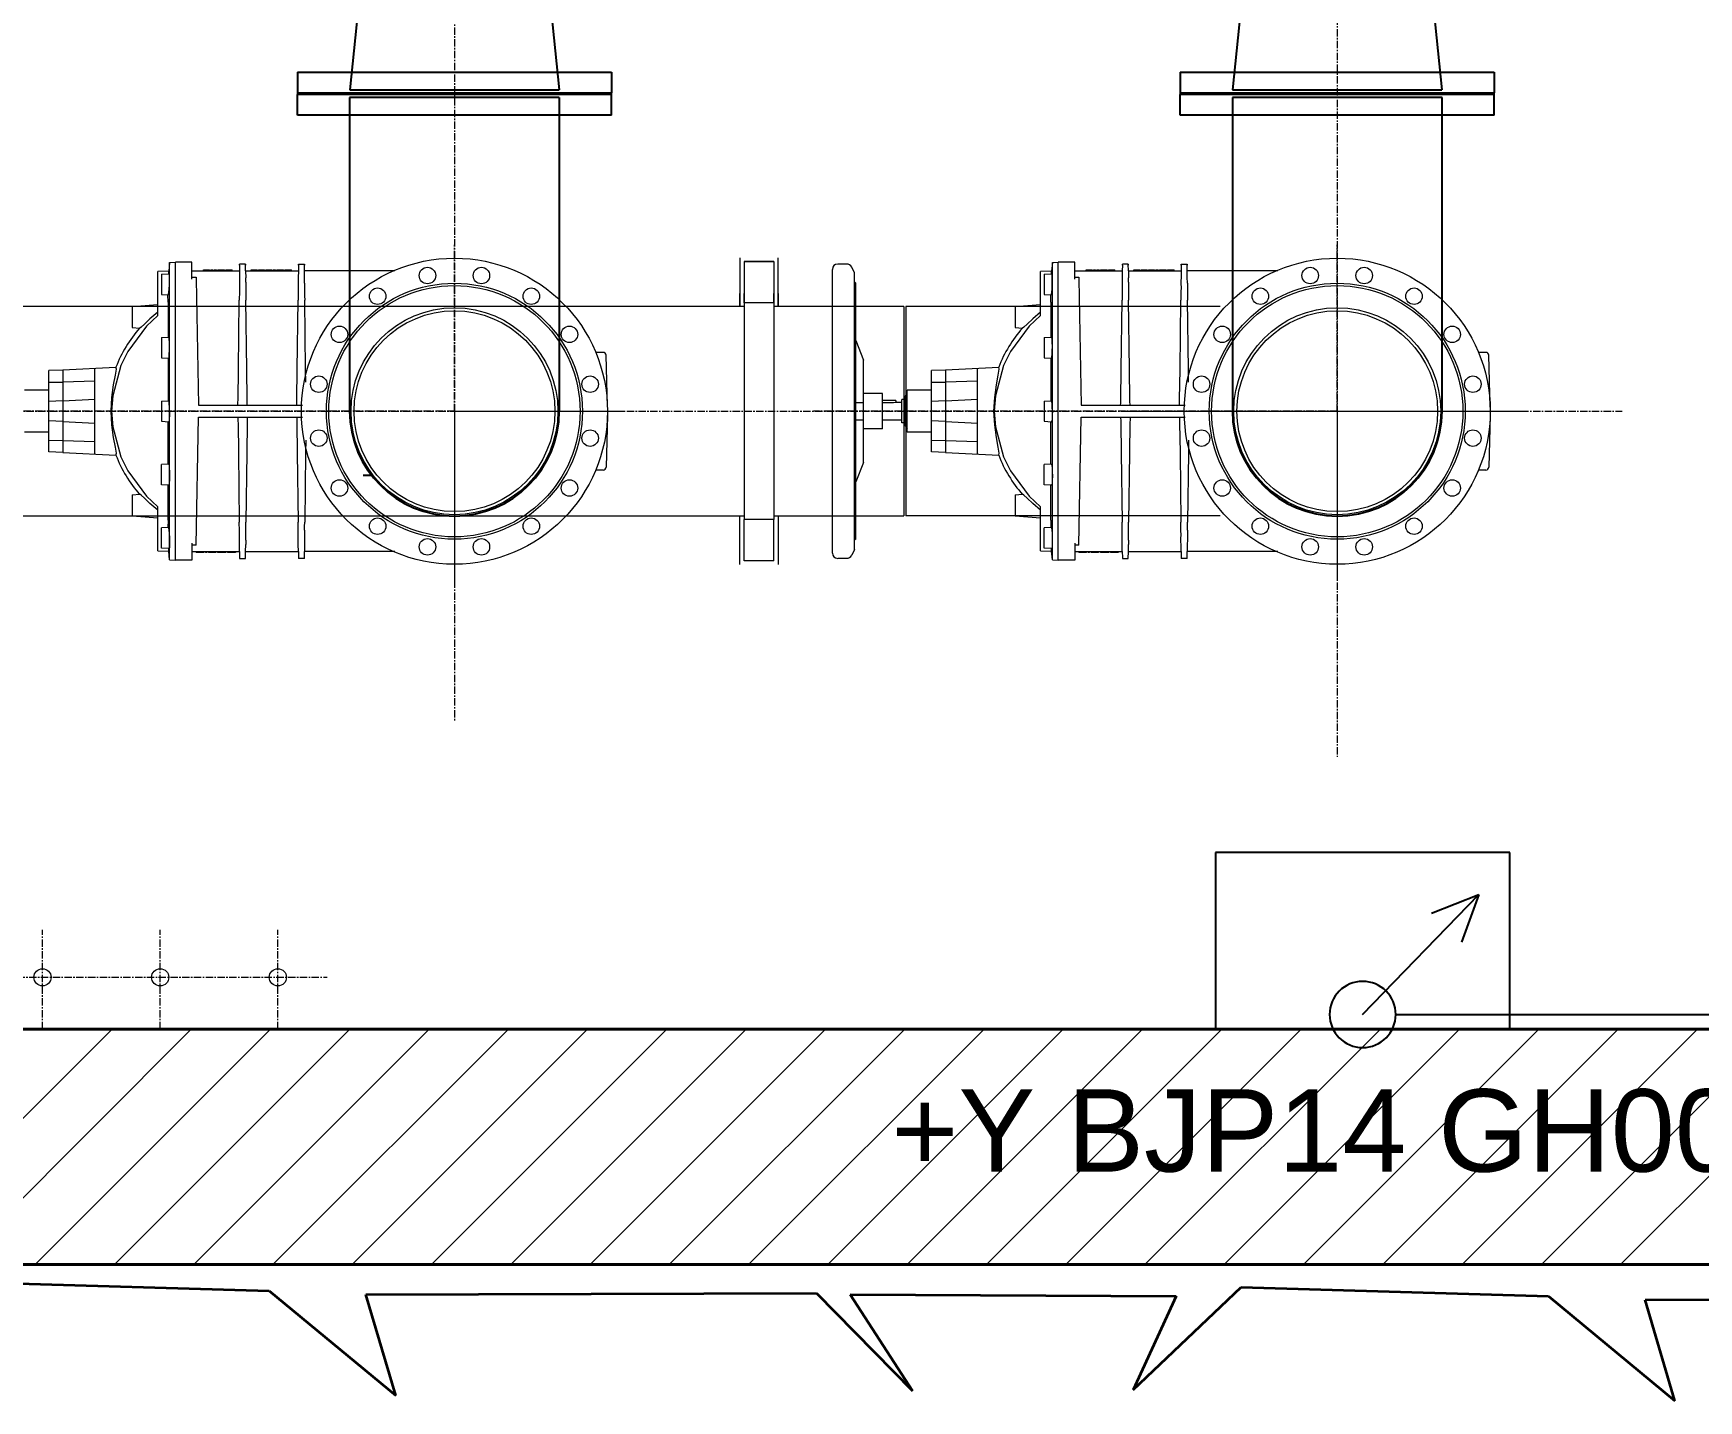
# Model space of a CAD drawing. Header units: millimetres. Extents: x 47998 to 491357, y 29487 to 305355.
# Drawn here: x 49244.1 to 49527.1, y 30106.8 to 30339.2 of the extents above; entities that cross this region are included whole.
import ezdxf

# ---------------------------------------------------------------- set-up
doc = ezdxf.new("R2010")
doc.units = ezdxf.units.MM
doc.linetypes.add('GP kota 28.53_PBS_strojarstvo_rashladni_sustav$0$CENTER', pattern=[2, 1.25, -0.25, 0.25, -0.25])
doc.styles.add('GP kota 28.53_PBS_elektro_USZMR$0$Arial', font='arial.ttf')

msp = doc.modelspace()

# ---------------------------------------------------------------- linework, layer by layer
at = {"color": 4, "linetype": 'GP kota 28.53_PBS_strojarstvo_rashladni_sustav$0$CENTER', "lineweight": 9}
for p, q in [((49465.68, 30513.87), (49465.68, 30216.22)), ((49315.68, 30468.17), (49315.68, 30222.17)), ((49315.68, 30274.95), (49315.68, 30303.21)), ((49465.68, 30274.95), (49465.68, 30303.21)), ((49002.95, 30274.95), (49514.08, 30274.95)), ((49315.68, 30274.95), (49226.69, 30274.95)), ((49315.68, 30274.95), (49315.68, 30246.14)), ((49315.68, 30274.95), (49344.53, 30274.95)), ((49465.68, 30274.95), (49376.69, 30274.95)), ((49429.99, 30274.95), (49497.8, 30274.95)), ((49465.68, 30274.95), (49465.68, 30246.14)), ((49465.68, 30274.95), (49494.53, 30274.95)), ((49245.68, 30169.95), (49245.68, 30186.8)), ((49265.68, 30169.95), (49265.68, 30186.8)), ((49285.68, 30169.95), (49285.68, 30186.8)), ((49213.41, 30178.76), (49294.07, 30178.76))]:
    msp.add_line(p, q, dxfattribs=at)
at = {"color": 1, "linetype": 'Continuous', "lineweight": -3}
for p, q in [((49299.48, 30345.06), (49297.9, 30329.57)), ((49331.87, 30345.06), (49333.46, 30329.57)), ((49449.48, 30345.06), (49447.9, 30329.57)), ((49481.87, 30345.06), (49483.46, 30329.57)), ((49289.01, 30332.58), (49302.89, 30332.58)), ((49289.01, 30332.58), (49289.01, 30329.07)), ((49302.89, 30332.58), (49342.35, 30332.58)), ((49342.35, 30332.58), (49342.35, 30329.07)), ((49439.01, 30332.58), (49452.89, 30332.58)), ((49439.01, 30332.58), (49439.01, 30329.07)), ((49452.89, 30332.58), (49492.35, 30332.58)), ((49492.35, 30332.58), (49492.35, 30329.07)), ((49289.01, 30329.07), (49302.89, 30329.07)), ((49289.01, 30329.07), (49289.01, 30328.75)), ((49289.01, 30329.07), (49342.35, 30329.07)), ((49328.46, 30328.75), (49289.01, 30328.75)), ((49289.01, 30325.25), (49289.01, 30328.75)), ((49342.35, 30328.75), (49289.01, 30328.75)), ((49297.87, 30328.25), (49297.87, 30274.95)), ((49333.49, 30328.25), (49297.87, 30328.25)), ((49297.9, 30329.57), (49333.46, 30329.57)), ((49302.89, 30329.07), (49342.35, 30329.07)), ((49342.35, 30328.75), (49328.46, 30328.75)), ((49333.49, 30328.25), (49333.49, 30274.95)), ((49342.35, 30328.75), (49342.35, 30329.07)), ((49342.35, 30325.25), (49342.35, 30328.75)), ((49439.01, 30329.07), (49452.89, 30329.07)), ((49439.01, 30329.07), (49439.01, 30328.75)), ((49439.01, 30329.07), (49492.35, 30329.07)), ((49478.46, 30328.75), (49439.01, 30328.75)), ((49439.01, 30325.25), (49439.01, 30328.75)), ((49492.35, 30328.75), (49439.01, 30328.75)), ((49483.49, 30328.25), (49447.87, 30328.25)), ((49447.9, 30329.57), (49483.46, 30329.57)), ((49447.9, 30328.25), (49447.9, 30274.95)), ((49452.89, 30329.07), (49492.35, 30329.07)), ((49492.35, 30328.75), (49478.46, 30328.75)), ((49483.46, 30328.25), (49483.46, 30274.95)), ((49492.35, 30328.75), (49492.35, 30329.07)), ((49492.35, 30325.25), (49492.35, 30328.75)), ((49342.35, 30325.25), (49289.01, 30325.25)), ((49492.35, 30325.25), (49439.01, 30325.25)), ((49301.67, 30264), (49300.16, 30264))]:
    msp.add_line(p, q, dxfattribs=at)
at = {"color": 1, "linetype": 'Continuous', "lineweight": 15}
for p, q in [((49267.28, 30300.2), (49267.15, 30298.75)), ((49267.28, 30300.2), (49268.28, 30300.25)), ((49267.28, 30249.71), (49267.28, 30300.2)), ((49268.28, 30249.65), (49268.28, 30300.25)), ((49271.08, 30300.25), (49268.28, 30300.25)), ((49271.08, 30297.36), (49271.08, 30300.25)), ((49279.17, 30299.79), (49279.16, 30298.8)), ((49279.18, 30299.79), (49279.18, 30299.95)), ((49280.18, 30299.95), (49279.18, 30299.95)), ((49280.2, 30298.8), (49280.18, 30299.95)), ((49280.18, 30299.95), (49280.18, 30299.79)), ((49289.17, 30299.79), (49289.16, 30298.8)), ((49289.18, 30299.79), (49289.18, 30299.95)), ((49289.18, 30299.95), (49290.18, 30299.95)), ((49290.2, 30298.8), (49290.18, 30299.95)), ((49290.18, 30299.95), (49290.18, 30299.79)), ((49382.29, 30299.95), (49380.8, 30299.95)), ((49383.66, 30298.48), (49383.18, 30299.41)), ((49417.28, 30300.2), (49417.15, 30298.75)), ((49417.28, 30300.2), (49418.28, 30300.25)), ((49417.28, 30249.71), (49417.28, 30300.2)), ((49418.28, 30249.65), (49418.28, 30300.25)), ((49421.08, 30300.25), (49418.28, 30300.25)), ((49421.08, 30297.36), (49421.08, 30300.25)), ((49429.17, 30299.79), (49429.16, 30298.8)), ((49429.18, 30299.79), (49429.18, 30299.95)), ((49430.18, 30299.95), (49429.18, 30299.95)), ((49430.2, 30298.8), (49430.18, 30299.95)), ((49430.18, 30299.95), (49430.18, 30299.79)), ((49439.17, 30299.79), (49439.16, 30298.8)), ((49439.18, 30299.79), (49439.18, 30299.95)), ((49439.18, 30299.95), (49440.18, 30299.95)), ((49440.2, 30298.8), (49440.18, 30299.95)), ((49440.18, 30299.95), (49440.18, 30299.79)), ((49267.15, 30298.75), (49265.28, 30298.68)), ((49265.28, 30291.21), (49265.28, 30298.68)), ((49265.88, 30298.23), (49267.2, 30298.3)), ((49265.88, 30298.23), (49265.88, 30294.78)), ((49267.21, 30298.3), (49267.2, 30298.3)), ((49267.24, 30298.13), (49267.21, 30298.3)), ((49267.22, 30295.75), (49267.25, 30296.45)), ((49267.25, 30297.96), (49267.24, 30298.13)), ((49267.26, 30297.45), (49267.25, 30297.96)), ((49267.25, 30296.45), (49267.26, 30296.8)), ((49267.26, 30296.8), (49267.26, 30297.45)), ((49271.08, 30298.8), (49279.16, 30298.8)), ((49271.08, 30297.7), (49271.78, 30297.7)), ((49271.78, 30297.7), (49271.79, 30297.36)), ((49271.79, 30297.36), (49272.16, 30275.95)), ((49273.03, 30298.8), (49273.03, 30298.95)), ((49273.03, 30298.95), (49274.05, 30298.95)), ((49274.05, 30298.8), (49274.05, 30298.95)), ((49274.27, 30298.8), (49274.27, 30298.95)), ((49274.27, 30298.95), (49274.61, 30298.95)), ((49274.61, 30298.8), (49274.61, 30298.95)), ((49274.84, 30298.8), (49274.84, 30298.95)), ((49274.84, 30298.95), (49275.24, 30298.95)), ((49275.24, 30298.8), (49275.24, 30298.95)), ((49275.47, 30298.8), (49275.47, 30298.95)), ((49275.47, 30298.95), (49276.6, 30298.95)), ((49276.6, 30298.8), (49276.6, 30298.95)), ((49276.83, 30298.8), (49276.83, 30298.95)), ((49276.83, 30298.95), (49277.88, 30298.95)), ((49277.88, 30298.8), (49277.88, 30298.95)), ((49279.14, 30297.6), (49279.13, 30297.13)), ((49279.13, 30297.13), (49279.13, 30296.86)), ((49279.13, 30296.86), (49279.13, 30296.79)), ((49279.13, 30296.79), (49279.13, 30296.73)), ((49279.13, 30296.73), (49279.13, 30296.66)), ((49279.13, 30296.66), (49279.14, 30295.9)), ((49279.16, 30298.8), (49279.14, 30297.6)), ((49280.19, 30298.8), (49280.21, 30297.6)), ((49280.19, 30298.8), (49289.16, 30298.8)), ((49280.22, 30297.13), (49280.21, 30297.6)), ((49280.22, 30296.86), (49280.22, 30297.13)), ((49280.22, 30296.86), (49280.22, 30296.79)), ((49280.22, 30296.79), (49280.22, 30296.73)), ((49280.22, 30296.73), (49280.22, 30296.66)), ((49280.22, 30296.66), (49280.22, 30295.9)), ((49281.11, 30298.8), (49281.11, 30298.95)), ((49281.11, 30298.95), (49282.13, 30298.95)), ((49282.13, 30298.8), (49282.13, 30298.95)), ((49282.36, 30298.8), (49282.36, 30298.95)), ((49282.36, 30298.95), (49283.38, 30298.95)), ((49283.38, 30298.8), (49283.38, 30298.95)), ((49283.61, 30298.8), (49283.61, 30298.95)), ((49283.61, 30298.95), (49284.63, 30298.95)), ((49284.63, 30298.8), (49284.63, 30298.95)), ((49284.86, 30298.8), (49284.86, 30298.95)), ((49284.86, 30298.95), (49285.25, 30298.95)), ((49285.25, 30298.8), (49285.25, 30298.95)), ((49285.48, 30298.8), (49285.48, 30298.95)), ((49285.48, 30298.95), (49286.61, 30298.95)), ((49286.61, 30298.8), (49286.61, 30298.95)), ((49286.84, 30298.8), (49286.84, 30298.95)), ((49286.84, 30298.95), (49287.98, 30298.95)), ((49287.98, 30298.8), (49287.98, 30298.95)), ((49289.14, 30297.6), (49289.13, 30297.13)), ((49289.13, 30297.13), (49289.13, 30296.86)), ((49289.13, 30296.86), (49289.13, 30296.79)), ((49289.13, 30296.79), (49289.13, 30296.73)), ((49289.13, 30296.73), (49289.13, 30296.66)), ((49289.13, 30296.66), (49289.14, 30295.9)), ((49289.16, 30298.8), (49289.14, 30297.6)), ((49290.2, 30297.72), (49290.19, 30298.8)), ((49305.57, 30298.8), (49290.19, 30298.8)), ((49290.21, 30296.7), (49290.2, 30297.72)), ((49290.21, 30296.7), (49290.22, 30295.18)), ((49379.9, 30250.85), (49379.9, 30299.05)), ((49383.66, 30251.43), (49383.66, 30298.48)), ((49383.71, 30296.82), (49383.66, 30296.76)), ((49383.86, 30296.7), (49383.71, 30296.82)), ((49383.86, 30253.2), (49383.86, 30296.7)), ((49417.15, 30298.75), (49415.28, 30298.68)), ((49415.28, 30291.21), (49415.28, 30298.68)), ((49415.88, 30298.23), (49417.2, 30298.3)), ((49415.88, 30298.23), (49415.88, 30294.78)), ((49417.21, 30298.3), (49417.2, 30298.3)), ((49417.24, 30298.13), (49417.21, 30298.3)), ((49417.22, 30295.75), (49417.25, 30296.45)), ((49417.25, 30297.96), (49417.24, 30298.13)), ((49417.26, 30297.45), (49417.25, 30297.96)), ((49417.25, 30296.45), (49417.26, 30296.8)), ((49417.26, 30296.8), (49417.26, 30297.45)), ((49421.08, 30298.8), (49429.16, 30298.8)), ((49421.08, 30297.7), (49421.78, 30297.7)), ((49421.78, 30297.7), (49421.79, 30297.36)), ((49421.79, 30297.36), (49422.16, 30275.95)), ((49423.03, 30298.8), (49423.03, 30298.95)), ((49423.03, 30298.95), (49424.05, 30298.95)), ((49424.05, 30298.8), (49424.05, 30298.95)), ((49424.27, 30298.8), (49424.27, 30298.95)), ((49424.27, 30298.95), (49424.61, 30298.95)), ((49424.61, 30298.8), (49424.61, 30298.95)), ((49424.84, 30298.8), (49424.84, 30298.95)), ((49424.84, 30298.95), (49425.24, 30298.95)), ((49425.24, 30298.8), (49425.24, 30298.95)), ((49425.47, 30298.8), (49425.47, 30298.95)), ((49425.47, 30298.95), (49426.6, 30298.95)), ((49426.6, 30298.8), (49426.6, 30298.95)), ((49426.83, 30298.8), (49426.83, 30298.95)), ((49426.83, 30298.95), (49427.88, 30298.95)), ((49427.88, 30298.8), (49427.88, 30298.95)), ((49429.14, 30297.6), (49429.13, 30297.13)), ((49429.13, 30297.13), (49429.13, 30296.86)), ((49429.13, 30296.86), (49429.13, 30296.79)), ((49429.13, 30296.79), (49429.13, 30296.73)), ((49429.13, 30296.73), (49429.13, 30296.66)), ((49429.13, 30296.66), (49429.14, 30295.9)), ((49429.16, 30298.8), (49429.14, 30297.6)), ((49430.19, 30298.8), (49430.21, 30297.6)), ((49430.19, 30298.8), (49439.16, 30298.8)), ((49430.22, 30297.13), (49430.21, 30297.6)), ((49430.22, 30296.86), (49430.22, 30297.13)), ((49430.22, 30296.86), (49430.22, 30296.79)), ((49430.22, 30296.79), (49430.22, 30296.73)), ((49430.22, 30296.73), (49430.22, 30296.66)), ((49430.22, 30296.66), (49430.22, 30295.9)), ((49431.11, 30298.8), (49431.11, 30298.95)), ((49431.11, 30298.95), (49432.13, 30298.95)), ((49432.13, 30298.8), (49432.13, 30298.95)), ((49432.36, 30298.8), (49432.36, 30298.95)), ((49432.36, 30298.95), (49433.38, 30298.95)), ((49433.38, 30298.8), (49433.38, 30298.95)), ((49433.61, 30298.8), (49433.61, 30298.95)), ((49433.61, 30298.95), (49434.63, 30298.95)), ((49434.63, 30298.8), (49434.63, 30298.95)), ((49434.86, 30298.8), (49434.86, 30298.95)), ((49434.86, 30298.95), (49435.25, 30298.95)), ((49435.25, 30298.8), (49435.25, 30298.95)), ((49435.48, 30298.8), (49435.48, 30298.95)), ((49435.48, 30298.95), (49436.62, 30298.95)), ((49436.62, 30298.8), (49436.62, 30298.95)), ((49436.84, 30298.8), (49436.84, 30298.95)), ((49436.84, 30298.95), (49437.98, 30298.95)), ((49437.98, 30298.8), (49437.98, 30298.95)), ((49439.14, 30297.6), (49439.13, 30297.13)), ((49439.13, 30297.13), (49439.13, 30296.86)), ((49439.13, 30296.86), (49439.13, 30296.79)), ((49439.13, 30296.79), (49439.13, 30296.73)), ((49439.13, 30296.73), (49439.13, 30296.66)), ((49439.13, 30296.66), (49439.14, 30295.9)), ((49439.16, 30298.8), (49439.14, 30297.6)), ((49440.2, 30297.72), (49440.19, 30298.8)), ((49455.57, 30298.8), (49440.19, 30298.8)), ((49440.21, 30296.7), (49440.2, 30297.72)), ((49440.21, 30296.7), (49440.22, 30295.18)), ((49265.88, 30294.78), (49267.06, 30294.71)), ((49267.01, 30293.45), (49267, 30294.71)), ((49267.01, 30293.45), (49267.01, 30287.54)), ((49267.06, 30294.71), (49267.11, 30294.81)), ((49267.11, 30294.81), (49267.17, 30295.16)), ((49267.17, 30295.16), (49267.22, 30295.75)), ((49278.97, 30282.02), (49279.12, 30293.83)), ((49279.13, 30295.31), (49279.12, 30293.83)), ((49279.14, 30295.9), (49279.13, 30295.31)), ((49280.22, 30295.9), (49280.22, 30295.31)), ((49280.22, 30295.31), (49280.23, 30293.83)), ((49280.39, 30282.02), (49280.23, 30293.83)), ((49288.97, 30282.02), (49289.12, 30293.83)), ((49289.13, 30295.31), (49289.12, 30293.83)), ((49289.14, 30295.9), (49289.13, 30295.31)), ((49290.22, 30295.18), (49290.22, 30294.53)), ((49290.22, 30294.53), (49290.23, 30293.83)), ((49290.39, 30282.02), (49290.23, 30293.83)), ((49415.88, 30294.78), (49417.06, 30294.71)), ((49417.01, 30293.45), (49417, 30294.71)), ((49417.01, 30293.45), (49417.01, 30287.54)), ((49417.06, 30294.71), (49417.11, 30294.81)), ((49417.11, 30294.81), (49417.17, 30295.16)), ((49417.17, 30295.16), (49417.22, 30295.75)), ((49428.97, 30282.02), (49429.12, 30293.83)), ((49429.13, 30295.31), (49429.12, 30293.83)), ((49429.14, 30295.9), (49429.13, 30295.31)), ((49430.22, 30295.9), (49430.22, 30295.31)), ((49430.22, 30295.31), (49430.23, 30293.83)), ((49430.39, 30282.02), (49430.23, 30293.83)), ((49438.97, 30282.02), (49439.12, 30293.83)), ((49439.13, 30295.31), (49439.12, 30293.83)), ((49439.14, 30295.9), (49439.13, 30295.31)), ((49440.22, 30295.18), (49440.22, 30294.53)), ((49440.22, 30294.53), (49440.23, 30293.83)), ((49440.39, 30282.02), (49440.23, 30293.83)), ((49260.93, 30292.72), (49265.28, 30293.1)), ((49260.93, 30292.72), (49260.93, 30289.19)), ((49263.94, 30290.62), (49262.99, 30289.76)), ((49265.28, 30291.21), (49263.33, 30289.41)), ((49265.28, 30291.76), (49263.94, 30290.62)), ((49410.93, 30292.72), (49415.28, 30293.1)), ((49410.93, 30292.72), (49410.93, 30289.19)), ((49413.94, 30290.62), (49412.99, 30289.76)), ((49415.28, 30291.21), (49413.33, 30289.41)), ((49415.28, 30291.76), (49413.94, 30290.62)), ((49263.33, 30289.41), (49260.16, 30285.12)), ((49260.93, 30289.19), (49262.19, 30289.08)), ((49262.43, 30289.24), (49262.19, 30289.08)), ((49262.19, 30289.08), (49262.19, 30289.08)), ((49262.99, 30289.76), (49262.43, 30289.24)), ((49413.33, 30289.41), (49410.16, 30285.12)), ((49410.93, 30289.19), (49412.19, 30289.08)), ((49412.43, 30289.24), (49412.19, 30289.08)), ((49412.19, 30289.08), (49412.19, 30289.08)), ((49412.99, 30289.76), (49412.43, 30289.24)), ((49260.16, 30285.12), (49259, 30282.71)), ((49265.88, 30287.48), (49267.14, 30287.55)), ((49265.88, 30287.48), (49265.88, 30284.03)), ((49267.18, 30287.48), (49267.14, 30287.55)), ((49267.23, 30287.17), (49267.18, 30287.48)), ((49267.26, 30286.63), (49267.23, 30287.17)), ((49267.23, 30284.63), (49267.26, 30285.26)), ((49267.28, 30285.96), (49267.26, 30286.63)), ((49267.26, 30285.26), (49267.28, 30285.96)), ((49340.94, 30284.95), (49339.68, 30284.95)), ((49383.86, 30286.97), (49385.2, 30283.64)), ((49410.16, 30285.12), (49409, 30282.71)), ((49415.88, 30287.48), (49417.14, 30287.55)), ((49415.88, 30287.48), (49415.88, 30284.03)), ((49417.18, 30287.48), (49417.14, 30287.55)), ((49417.23, 30287.17), (49417.18, 30287.48)), ((49417.26, 30286.63), (49417.23, 30287.17)), ((49417.23, 30284.63), (49417.26, 30285.26)), ((49417.28, 30285.96), (49417.26, 30286.63)), ((49417.26, 30285.26), (49417.28, 30285.96)), ((49490.94, 30284.95), (49489.68, 30284.95)), ((49249.13, 30281.96), (49258.16, 30282.43)), ((49254.58, 30267.66), (49254.58, 30282.25)), ((49259, 30282.71), (49257.61, 30277.59)), ((49258.08, 30281.07), (49258.24, 30282.09)), ((49258.16, 30282.43), (49258.16, 30282.43)), ((49258.24, 30282.09), (49258.16, 30282.43)), ((49265.88, 30284.03), (49267.1, 30283.96)), ((49267.01, 30283.97), (49267.01, 30276.74)), ((49267.1, 30283.96), (49267.12, 30283.97)), ((49267.12, 30283.97), (49267.18, 30284.18)), ((49267.18, 30284.18), (49267.23, 30284.63)), ((49341.67, 30275.63), (49341.44, 30284.47)), ((49385.2, 30266.26), (49385.2, 30283.64)), ((49399.13, 30281.96), (49408.16, 30282.43)), ((49404.58, 30267.66), (49404.58, 30282.25)), ((49409, 30282.71), (49407.61, 30277.59)), ((49408.08, 30281.07), (49408.24, 30282.09)), ((49408.16, 30282.43), (49408.16, 30282.43)), ((49408.24, 30282.09), (49408.16, 30282.43)), ((49415.88, 30284.03), (49417.1, 30283.96)), ((49417.01, 30283.97), (49417.01, 30276.74)), ((49417.1, 30283.96), (49417.12, 30283.97)), ((49417.12, 30283.97), (49417.18, 30284.18)), ((49417.18, 30284.18), (49417.23, 30284.63)), ((49491.67, 30275.63), (49491.44, 30284.47)), ((49249.13, 30281.95), (49246.73, 30281.87)), ((49246.73, 30268.04), (49246.73, 30281.87)), ((49246.73, 30279.86), (49249.13, 30279.91)), ((49249.13, 30281.96), (49249.13, 30267.95)), ((49249.13, 30279.92), (49254.58, 30280.11)), ((49257.48, 30277.29), (49257.77, 30279.41)), ((49257.77, 30279.41), (49258.08, 30281.07)), ((49278.9, 30277.02), (49278.97, 30282.02)), ((49280.46, 30277.02), (49280.39, 30282.02)), ((49288.9, 30277.02), (49288.97, 30282.02)), ((49290.42, 30279.86), (49290.39, 30282.02)), ((49399.13, 30281.95), (49396.73, 30281.87)), ((49396.73, 30268.04), (49396.73, 30281.87)), ((49396.73, 30279.86), (49399.13, 30279.91)), ((49399.13, 30281.96), (49399.13, 30267.95)), ((49399.13, 30279.92), (49404.58, 30280.11)), ((49407.48, 30277.29), (49407.77, 30279.41)), ((49407.77, 30279.41), (49408.08, 30281.07)), ((49428.9, 30277.02), (49428.97, 30282.02)), ((49430.46, 30277.02), (49430.39, 30282.02)), ((49438.9, 30277.02), (49438.97, 30282.02)), ((49440.42, 30279.86), (49440.39, 30282.02)), ((49246.73, 30278.53), (49242.63, 30278.53)), ((49249.13, 30276.7), (49246.73, 30276.62)), ((49249.13, 30276.71), (49254.58, 30277)), ((49257.33, 30274.95), (49257.48, 30277.29)), ((49257.61, 30277.59), (49257.39, 30274.95)), ((49265.88, 30276.68), (49267.12, 30276.74)), ((49265.88, 30276.68), (49265.88, 30273.23)), ((49267.18, 30276.61), (49267.12, 30276.74)), ((49267.23, 30276.22), (49267.18, 30276.61)), ((49278.89, 30276.31), (49278.9, 30277.02)), ((49280.46, 30276.66), (49280.46, 30277.02)), ((49280.47, 30275.95), (49280.46, 30276.66)), ((49288.89, 30276.31), (49288.9, 30277.02)), ((49383.86, 30276.45), (49385.2, 30276.45)), ((49388.4, 30277.95), (49385.2, 30277.95)), ((49388.4, 30271.95), (49388.4, 30277.95)), ((49390.7, 30276.77), (49388.4, 30276.77)), ((49390.69, 30276.45), (49390.55, 30276.42)), ((49390.7, 30276.45), (49390.69, 30276.45)), ((49390.7, 30276.77), (49390.7, 30276.45)), ((49391.7, 30276.45), (49390.7, 30276.45)), ((49392.18, 30276.95), (49391.7, 30276.95)), ((49391.7, 30272.95), (49391.7, 30276.95)), ((49392.18, 30277.34), (49392.62, 30277.95)), ((49392.18, 30272.56), (49392.18, 30277.34)), ((49392.62, 30277.95), (49392.63, 30277.95)), ((49396.73, 30278.53), (49392.63, 30278.53)), ((49392.63, 30271.38), (49392.63, 30278.53)), ((49399.13, 30276.7), (49396.73, 30276.62)), ((49399.13, 30276.71), (49404.58, 30277)), ((49407.33, 30274.95), (49407.48, 30277.29)), ((49407.61, 30277.59), (49407.39, 30274.95)), ((49415.88, 30276.68), (49417.12, 30276.74)), ((49415.88, 30276.68), (49415.88, 30273.23)), ((49417.18, 30276.61), (49417.12, 30276.74)), ((49417.23, 30276.22), (49417.18, 30276.61)), ((49428.89, 30276.31), (49428.9, 30277.02)), ((49430.46, 30276.66), (49430.46, 30277.02)), ((49430.47, 30275.95), (49430.46, 30276.66)), ((49438.89, 30276.31), (49438.9, 30277.02)), ((49257.33, 30274.95), (49257.39, 30274.95)), ((49257.48, 30272.62), (49257.33, 30274.95)), ((49257.39, 30274.95), (49257.61, 30272.31)), ((49267.23, 30273.68), (49267.18, 30273.29)), ((49267.26, 30275.64), (49267.23, 30276.22)), ((49267.26, 30274.27), (49267.23, 30273.68)), ((49267.28, 30274.95), (49267.26, 30275.64)), ((49267.28, 30274.95), (49267.26, 30274.27)), ((49271.78, 30252.2), (49272.16, 30273.95)), ((49272.16, 30275.95), (49289.83, 30275.95)), ((49272.16, 30273.95), (49289.83, 30273.95)), ((49278.88, 30275.95), (49278.89, 30276.31)), ((49278.88, 30273.95), (49278.89, 30273.24)), ((49280.47, 30273.6), (49280.46, 30272.89)), ((49280.47, 30273.95), (49280.47, 30273.6)), ((49288.88, 30275.95), (49288.89, 30276.31)), ((49288.88, 30273.95), (49288.89, 30273.24)), ((49341.67, 30274.27), (49341.44, 30265.44)), ((49390.3, 30276.4), (49388.4, 30276.4)), ((49390.55, 30276.42), (49390.3, 30276.4)), ((49407.33, 30274.95), (49407.39, 30274.95)), ((49407.48, 30272.62), (49407.33, 30274.95)), ((49407.39, 30274.95), (49407.61, 30272.31)), ((49417.23, 30273.68), (49417.18, 30273.29)), ((49417.26, 30275.64), (49417.23, 30276.22)), ((49417.26, 30274.27), (49417.23, 30273.68)), ((49417.28, 30274.95), (49417.26, 30275.64)), ((49417.28, 30274.95), (49417.26, 30274.27)), ((49421.78, 30252.2), (49422.16, 30273.95)), ((49422.16, 30275.95), (49439.83, 30275.95)), ((49422.16, 30273.95), (49439.83, 30273.95)), ((49428.88, 30275.95), (49428.89, 30276.31)), ((49428.88, 30273.95), (49428.89, 30273.24)), ((49430.47, 30273.6), (49430.46, 30272.89)), ((49430.47, 30273.95), (49430.47, 30273.6)), ((49438.88, 30275.95), (49438.89, 30276.31)), ((49438.88, 30273.95), (49438.89, 30273.24)), ((49491.67, 30274.27), (49491.44, 30265.44)), ((49246.73, 30271.38), (49242.63, 30271.38)), ((49249.13, 30273.2), (49246.73, 30273.29)), ((49249.13, 30273.2), (49254.58, 30272.91)), ((49257.77, 30270.49), (49257.48, 30272.62)), ((49257.61, 30272.31), (49259, 30267.19)), ((49265.88, 30273.23), (49267.12, 30273.16)), ((49267.01, 30265.94), (49267.01, 30273.17)), ((49267.18, 30273.29), (49267.12, 30273.16)), ((49278.89, 30273.24), (49278.9, 30272.89)), ((49278.9, 30272.89), (49278.97, 30267.89)), ((49280.46, 30272.89), (49280.39, 30267.89)), ((49288.89, 30273.24), (49288.9, 30272.89)), ((49288.9, 30272.89), (49288.97, 30267.89)), ((49385.2, 30273.45), (49383.86, 30273.45)), ((49388.4, 30271.95), (49385.2, 30271.95)), ((49391.7, 30273.45), (49388.4, 30273.45)), ((49392.18, 30272.95), (49391.7, 30272.95)), ((49392.18, 30272.56), (49392.62, 30271.95)), ((49392.62, 30271.95), (49392.63, 30271.95)), ((49396.73, 30271.38), (49392.63, 30271.38)), ((49399.13, 30273.2), (49396.73, 30273.29)), ((49399.13, 30273.2), (49404.58, 30272.91)), ((49407.77, 30270.49), (49407.48, 30272.62)), ((49407.61, 30272.31), (49409, 30267.19)), ((49415.88, 30273.23), (49417.12, 30273.16)), ((49417.01, 30265.94), (49417.01, 30273.17)), ((49417.18, 30273.29), (49417.12, 30273.16)), ((49428.89, 30273.24), (49428.9, 30272.89)), ((49428.9, 30272.89), (49428.97, 30267.89)), ((49430.46, 30272.89), (49430.39, 30267.89)), ((49438.89, 30273.24), (49438.9, 30272.89)), ((49438.9, 30272.89), (49438.97, 30267.89)), ((49246.73, 30270.05), (49249.13, 30269.99)), ((49249.13, 30267.95), (49246.73, 30268.04)), ((49249.13, 30269.99), (49254.58, 30269.8)), ((49249.13, 30267.95), (49258.16, 30267.47)), ((49258.08, 30268.84), (49257.77, 30270.49)), ((49258.24, 30267.82), (49258.08, 30268.84)), ((49290.42, 30270.04), (49290.39, 30267.89)), ((49396.73, 30270.05), (49399.13, 30269.99)), ((49399.13, 30267.95), (49396.73, 30268.04)), ((49399.13, 30269.99), (49404.58, 30269.8)), ((49399.13, 30267.95), (49408.16, 30267.47)), ((49408.08, 30268.84), (49407.77, 30270.49)), ((49408.24, 30267.82), (49408.08, 30268.84)), ((49440.42, 30270.04), (49440.39, 30267.89)), ((49258.16, 30267.47), (49258.24, 30267.82)), ((49258.16, 30267.47), (49258.16, 30267.47)), ((49259, 30267.19), (49260.16, 30264.79)), ((49267.1, 30265.94), (49265.88, 30265.88)), ((49265.88, 30262.43), (49265.88, 30265.88)), ((49267.1, 30265.94), (49267.12, 30265.93)), ((49267.12, 30265.93), (49267.18, 30265.72)), ((49267.18, 30265.72), (49267.23, 30265.27)), ((49267.23, 30265.27), (49267.26, 30264.64)), ((49278.97, 30267.89), (49279.12, 30256.08)), ((49280.39, 30267.89), (49280.23, 30256.08)), ((49288.97, 30267.89), (49289.12, 30256.08)), ((49290.39, 30267.89), (49290.23, 30256.08)), ((49385.2, 30266.26), (49383.86, 30262.94)), ((49408.16, 30267.47), (49408.24, 30267.82)), ((49408.16, 30267.47), (49408.16, 30267.47)), ((49409, 30267.19), (49410.16, 30264.79)), ((49417.1, 30265.94), (49415.88, 30265.88)), ((49415.88, 30262.43), (49415.88, 30265.88)), ((49417.1, 30265.94), (49417.12, 30265.93)), ((49417.12, 30265.93), (49417.18, 30265.72)), ((49417.18, 30265.72), (49417.23, 30265.27)), ((49417.23, 30265.27), (49417.26, 30264.64)), ((49428.97, 30267.89), (49429.12, 30256.08)), ((49430.39, 30267.89), (49430.23, 30256.08)), ((49438.97, 30267.89), (49439.12, 30256.08)), ((49440.39, 30267.89), (49440.23, 30256.08)), ((49260.16, 30264.79), (49263.33, 30260.5)), ((49267.14, 30262.36), (49265.88, 30262.43)), ((49267.01, 30256.46), (49267.01, 30262.37)), ((49267.18, 30262.42), (49267.14, 30262.36)), ((49267.23, 30262.74), (49267.18, 30262.42)), ((49267.26, 30263.27), (49267.23, 30262.74)), ((49267.26, 30264.64), (49267.28, 30263.94)), ((49267.28, 30263.94), (49267.26, 30263.27)), ((49340.94, 30264.95), (49339.68, 30264.95)), ((49410.16, 30264.79), (49413.33, 30260.5)), ((49417.14, 30262.36), (49415.88, 30262.43)), ((49417.01, 30256.46), (49417.01, 30262.37)), ((49417.18, 30262.42), (49417.14, 30262.36)), ((49417.23, 30262.74), (49417.18, 30262.42)), ((49417.26, 30263.27), (49417.23, 30262.74)), ((49417.26, 30264.64), (49417.28, 30263.94)), ((49417.28, 30263.94), (49417.26, 30263.27)), ((49490.94, 30264.95), (49489.68, 30264.95)), ((49260.93, 30260.72), (49262.19, 30260.83)), ((49260.93, 30260.72), (49260.93, 30257.19)), ((49262.43, 30260.66), (49262.19, 30260.83)), ((49262.19, 30260.83), (49262.19, 30260.83)), ((49262.99, 30260.15), (49262.43, 30260.66)), ((49263.94, 30259.28), (49262.99, 30260.15)), ((49263.33, 30260.5), (49265.28, 30258.69)), ((49410.93, 30260.72), (49412.19, 30260.83)), ((49410.93, 30260.72), (49410.93, 30257.19)), ((49412.43, 30260.66), (49412.19, 30260.83)), ((49412.19, 30260.83), (49412.19, 30260.83)), ((49412.99, 30260.15), (49412.43, 30260.66)), ((49413.94, 30259.28), (49412.99, 30260.15)), ((49413.33, 30260.5), (49415.28, 30258.69)), ((49260.93, 30257.19), (49265.28, 30256.81)), ((49265.28, 30258.15), (49263.94, 30259.28)), ((49265.28, 30251.22), (49265.28, 30258.69)), ((49410.93, 30257.19), (49415.28, 30256.81)), ((49415.28, 30258.15), (49413.94, 30259.28)), ((49415.28, 30251.22), (49415.28, 30258.69)), ((49267.06, 30255.19), (49265.88, 30255.13)), ((49265.88, 30251.68), (49265.88, 30255.13)), ((49267.01, 30256.46), (49267, 30255.19)), ((49267.06, 30255.19), (49267.11, 30255.1)), ((49267.11, 30255.1), (49267.17, 30254.74)), ((49267.17, 30254.74), (49267.22, 30254.16)), ((49267.22, 30254.16), (49267.25, 30253.46)), ((49279.13, 30254.6), (49279.12, 30256.08)), ((49279.14, 30254), (49279.13, 30254.6)), ((49279.13, 30253.25), (49279.14, 30254)), ((49280.22, 30254.6), (49280.23, 30256.08)), ((49280.22, 30254), (49280.22, 30254.6)), ((49280.22, 30253.25), (49280.22, 30254)), ((49289.13, 30254.6), (49289.12, 30256.08)), ((49289.14, 30254), (49289.13, 30254.6)), ((49289.13, 30253.25), (49289.14, 30254)), ((49290.22, 30254.73), (49290.21, 30253.21)), ((49290.22, 30255.38), (49290.23, 30256.08)), ((49290.22, 30254.73), (49290.22, 30255.38)), ((49417.06, 30255.19), (49415.88, 30255.13)), ((49415.88, 30251.68), (49415.88, 30255.13)), ((49417.01, 30256.46), (49417, 30255.19)), ((49417.06, 30255.19), (49417.11, 30255.1)), ((49417.11, 30255.1), (49417.17, 30254.74)), ((49417.17, 30254.74), (49417.22, 30254.16)), ((49417.22, 30254.16), (49417.25, 30253.46)), ((49429.13, 30254.6), (49429.12, 30256.08)), ((49429.14, 30254), (49429.13, 30254.6)), ((49429.13, 30253.25), (49429.14, 30254)), ((49430.22, 30254.6), (49430.23, 30256.08)), ((49430.22, 30254), (49430.22, 30254.6)), ((49430.22, 30253.25), (49430.22, 30254)), ((49439.13, 30254.6), (49439.12, 30256.08)), ((49439.14, 30254), (49439.13, 30254.6)), ((49439.13, 30253.25), (49439.14, 30254)), ((49440.22, 30254.73), (49440.21, 30253.21)), ((49440.22, 30255.38), (49440.23, 30256.08)), ((49440.22, 30254.73), (49440.22, 30255.38)), ((49265.28, 30251.22), (49267.15, 30251.16)), ((49267.2, 30251.61), (49265.88, 30251.68)), ((49267.28, 30249.71), (49267.15, 30251.16)), ((49267.21, 30251.61), (49267.2, 30251.61)), ((49267.24, 30251.77), (49267.21, 30251.61)), ((49267.25, 30251.95), (49267.24, 30251.77)), ((49267.25, 30253.46), (49267.26, 30253.11)), ((49267.26, 30252.45), (49267.25, 30251.95)), ((49267.26, 30253.11), (49267.26, 30252.45)), ((49271.08, 30252.55), (49271.08, 30249.65)), ((49271.78, 30252.2), (49271.08, 30252.2)), ((49271.08, 30251.1), (49279.16, 30251.1)), ((49271.77, 30251.1), (49271.77, 30250.95)), ((49271.84, 30251.1), (49271.99, 30251.1)), ((49273.09, 30251.1), (49273.09, 30250.95)), ((49273.37, 30251.1), (49273.37, 30250.95)), ((49273.58, 30251.1), (49273.58, 30250.95)), ((49273.87, 30251.1), (49273.87, 30250.95)), ((49275.14, 30251.1), (49275.14, 30250.95)), ((49275.43, 30251.1), (49275.43, 30250.95)), ((49276.85, 30251.1), (49276.85, 30250.95)), ((49277.13, 30251.1), (49277.13, 30250.95)), ((49278.48, 30251.1), (49278.48, 30250.95)), ((49279.13, 30253.18), (49279.13, 30253.25)), ((49279.13, 30253.11), (49279.13, 30253.18)), ((49279.13, 30253.04), (49279.13, 30253.11)), ((49279.13, 30252.78), (49279.13, 30253.04)), ((49279.14, 30252.31), (49279.13, 30252.78)), ((49279.16, 30251.1), (49279.14, 30252.31)), ((49279.16, 30251.1), (49279.17, 30250.12)), ((49280.18, 30249.95), (49280.2, 30251.1)), ((49280.19, 30251.1), (49280.21, 30252.31)), ((49280.19, 30251.1), (49289.16, 30251.1)), ((49280.22, 30252.78), (49280.21, 30252.31)), ((49280.22, 30253.18), (49280.22, 30253.25)), ((49280.22, 30253.11), (49280.22, 30253.18)), ((49280.22, 30253.04), (49280.22, 30253.11)), ((49280.22, 30253.04), (49280.22, 30252.78)), ((49289.13, 30253.18), (49289.13, 30253.25)), ((49289.13, 30253.11), (49289.13, 30253.18)), ((49289.13, 30253.04), (49289.13, 30253.11)), ((49289.13, 30252.78), (49289.13, 30253.04)), ((49289.14, 30252.31), (49289.13, 30252.78)), ((49289.16, 30251.1), (49289.14, 30252.31)), ((49289.16, 30251.1), (49289.17, 30250.12)), ((49290.18, 30249.95), (49290.2, 30251.1)), ((49290.2, 30252.19), (49290.19, 30251.1)), ((49305.57, 30251.1), (49290.19, 30251.1)), ((49290.21, 30253.21), (49290.2, 30252.19)), ((49383.66, 30251.43), (49383.18, 30250.5)), ((49383.71, 30253.08), (49383.66, 30253.15)), ((49383.86, 30253.2), (49383.71, 30253.08)), ((49415.28, 30251.22), (49417.15, 30251.16)), ((49417.2, 30251.61), (49415.88, 30251.68)), ((49417.28, 30249.71), (49417.15, 30251.16)), ((49417.21, 30251.61), (49417.2, 30251.61)), ((49417.24, 30251.77), (49417.21, 30251.61)), ((49417.25, 30251.95), (49417.24, 30251.77)), ((49417.25, 30253.46), (49417.26, 30253.11)), ((49417.26, 30252.45), (49417.25, 30251.95)), ((49417.26, 30253.11), (49417.26, 30252.45)), ((49421.08, 30252.55), (49421.08, 30249.65)), ((49421.78, 30252.2), (49421.08, 30252.2)), ((49421.08, 30251.1), (49429.16, 30251.1)), ((49421.77, 30251.1), (49421.77, 30250.95)), ((49421.85, 30251.1), (49421.99, 30251.1)), ((49423.09, 30251.1), (49423.09, 30250.95)), ((49423.37, 30251.1), (49423.37, 30250.95)), ((49423.58, 30251.1), (49423.58, 30250.95)), ((49423.87, 30251.1), (49423.87, 30250.95)), ((49425.14, 30251.1), (49425.14, 30250.95)), ((49425.43, 30251.1), (49425.43, 30250.95)), ((49426.85, 30251.1), (49426.85, 30250.95)), ((49427.13, 30251.1), (49427.13, 30250.95)), ((49428.48, 30251.1), (49428.48, 30250.95)), ((49429.13, 30253.18), (49429.13, 30253.25)), ((49429.13, 30253.11), (49429.13, 30253.18)), ((49429.13, 30253.04), (49429.13, 30253.11)), ((49429.13, 30252.78), (49429.13, 30253.04)), ((49429.14, 30252.31), (49429.13, 30252.78)), ((49429.16, 30251.1), (49429.14, 30252.31)), ((49429.16, 30251.1), (49429.17, 30250.12)), ((49430.18, 30249.95), (49430.2, 30251.1)), ((49430.19, 30251.1), (49430.21, 30252.31)), ((49430.19, 30251.1), (49439.16, 30251.1)), ((49430.22, 30252.78), (49430.21, 30252.31)), ((49430.22, 30253.18), (49430.22, 30253.25)), ((49430.22, 30253.11), (49430.22, 30253.18)), ((49430.22, 30253.04), (49430.22, 30253.11)), ((49430.22, 30253.04), (49430.22, 30252.78)), ((49439.13, 30253.18), (49439.13, 30253.25)), ((49439.13, 30253.11), (49439.13, 30253.18)), ((49439.13, 30253.04), (49439.13, 30253.11)), ((49439.13, 30252.78), (49439.13, 30253.04)), ((49439.14, 30252.31), (49439.13, 30252.78)), ((49439.16, 30251.1), (49439.14, 30252.31)), ((49439.16, 30251.1), (49439.17, 30250.12)), ((49440.18, 30249.95), (49440.2, 30251.1)), ((49440.2, 30252.19), (49440.19, 30251.1)), ((49455.57, 30251.1), (49440.19, 30251.1)), ((49440.21, 30253.21), (49440.2, 30252.19)), ((49267.28, 30249.71), (49268.28, 30249.65)), ((49271.08, 30249.65), (49268.28, 30249.65)), ((49273.09, 30250.95), (49271.77, 30250.95)), ((49273.58, 30250.95), (49273.37, 30250.95)), ((49275.14, 30250.95), (49273.87, 30250.95)), ((49276.85, 30250.95), (49275.43, 30250.95)), ((49278.48, 30250.95), (49277.13, 30250.95)), ((49279.18, 30250.12), (49279.18, 30249.95)), ((49279.18, 30249.95), (49280.18, 30249.95)), ((49280.18, 30249.95), (49280.18, 30250.12)), ((49289.18, 30250.12), (49289.18, 30249.95)), ((49290.18, 30249.95), (49289.18, 30249.95)), ((49290.18, 30249.95), (49290.18, 30250.12)), ((49382.29, 30249.95), (49380.8, 30249.95)), ((49417.28, 30249.71), (49418.28, 30249.65)), ((49421.08, 30249.65), (49418.28, 30249.65)), ((49423.09, 30250.95), (49421.77, 30250.95)), ((49423.58, 30250.95), (49423.37, 30250.95)), ((49425.14, 30250.95), (49423.87, 30250.95)), ((49426.85, 30250.95), (49425.43, 30250.95)), ((49428.48, 30250.95), (49427.13, 30250.95)), ((49429.18, 30250.12), (49429.18, 30249.95)), ((49429.18, 30249.95), (49430.18, 30249.95)), ((49430.18, 30249.95), (49430.18, 30250.12)), ((49439.18, 30250.12), (49439.18, 30249.95)), ((49440.18, 30249.95), (49439.18, 30249.95)), ((49440.18, 30249.95), (49440.18, 30250.12))]:
    msp.add_line(p, q, dxfattribs=at)
at = {"color": 8, "linetype": 'Continuous', "lineweight": 9}
for p, q in [((49364.17, 30301), (49364.17, 30292.73)), ((49364.17, 30301), (49364.17, 30292.73)), ((49364.92, 30300.36), (49364.92, 30294.17)), ((49369.92, 30300.36), (49364.92, 30300.36)), ((49369.92, 30300.35), (49364.92, 30300.35)), ((49364.92, 30300.35), (49364.92, 30293.37)), ((49369.92, 30300.36), (49369.92, 30300.35)), ((49369.92, 30300.35), (49369.92, 30293.37)), ((49370.67, 30292.73), (49370.67, 30301)), ((49364.17, 30292.73), (49364.17, 30294.95)), ((49364.92, 30293.37), (49364.92, 30294.95)), ((49369.92, 30293.37), (49369.92, 30294.95)), ((49370.67, 30294.95), (49370.67, 30292.73)), ((49364.92, 30292.73), (49141.52, 30292.73)), ((49364.92, 30293.37), (49364.92, 30256.54)), ((49369.92, 30293.37), (49364.92, 30293.37)), ((49369.92, 30293.37), (49364.92, 30293.37)), ((49369.92, 30293.37), (49369.92, 30256.54)), ((49392.06, 30292.73), (49369.92, 30292.73)), ((49392.06, 30292.73), (49392.06, 30257.17)), ((49392.38, 30292.73), (49392.38, 30274.95)), ((49445.8, 30292.73), (49392.38, 30292.73)), ((49392.38, 30274.95), (49392.38, 30257.17)), ((49141.52, 30257.17), (49364.92, 30257.17)), ((49364.17, 30248.91), (49364.17, 30257.17)), ((49364.17, 30248.91), (49364.17, 30257.17)), ((49369.92, 30257.17), (49392.06, 30257.17)), ((49370.67, 30257.17), (49370.67, 30248.91)), ((49445.8, 30257.17), (49392.38, 30257.17)), ((49364.92, 30249.55), (49364.92, 30256.54)), ((49369.92, 30256.54), (49364.92, 30256.54)), ((49364.92, 30249.54), (49364.92, 30255.73)), ((49369.92, 30249.55), (49369.92, 30256.54)), ((49369.92, 30249.55), (49364.92, 30249.55)), ((49369.92, 30249.54), (49364.92, 30249.54)), ((49369.92, 30249.54), (49369.92, 30249.55))]:
    msp.add_line(p, q, dxfattribs=at)
at = {"color": 3, "linetype": 'Continuous', "lineweight": -3}
for p, q in [((49495, 30199.95), (49445, 30199.95)), ((49445, 30199.95), (49445, 30169.95)), ((49495, 30199.95), (49445, 30199.95)), ((49445, 30199.95), (49445, 30169.95)), ((49495, 30169.95), (49495, 30199.95)), ((49495, 30169.95), (49495, 30199.95)), ((49445, 30169.95), (49495, 30169.95)), ((49445, 30169.95), (49495, 30169.95))]:
    msp.add_line(p, q, dxfattribs=at)
at = {"color": 1, "linetype": 'Continuous', "lineweight": -3, "ltscale": 10}
for p, q in [((49470, 30172.45, -0.3), (49489.74, 30192.85, -0.3)), ((49481.69, 30189.66, -0.3), (49489.74, 30192.85, -0.3)), ((49489.74, 30192.85, -0.3), (49486.81, 30184.71, -0.3)), ((49475.62, 30172.45, -0.3), (49542.16, 30172.45, -0.3))]:
    msp.add_line(p, q, dxfattribs=at)
at = {"color": 3, "linetype": 'Continuous', "lineweight": 40}
for p, q in [((51015.68, 30169.95), (48835.68, 30169.95)), ((51055.68, 30129.95), (48795.68, 30129.95))]:
    msp.add_line(p, q, dxfattribs=at)
at = {"color": 8, "linetype": 'Continuous', "lineweight": 5}
for p, q in [((49217.49, 30129.95), (49257.49, 30169.95)), ((49230.96, 30129.95), (49270.96, 30169.95)), ((49244.43, 30129.95), (49284.43, 30169.95)), ((49257.9, 30129.95), (49297.9, 30169.95)), ((49271.37, 30129.95), (49311.37, 30169.95)), ((49284.84, 30129.95), (49324.84, 30169.95)), ((49298.31, 30129.95), (49338.31, 30169.95)), ((49311.78, 30129.95), (49351.78, 30169.95)), ((49325.25, 30129.95), (49365.25, 30169.95)), ((49338.72, 30129.95), (49378.72, 30169.95)), ((49352.19, 30129.95), (49392.19, 30169.95)), ((49365.66, 30129.95), (49405.66, 30169.95)), ((49379.13, 30129.95), (49419.13, 30169.95)), ((49392.6, 30129.95), (49432.6, 30169.95)), ((49406.07, 30129.95), (49446.07, 30169.95)), ((49419.54, 30129.95), (49459.54, 30169.95)), ((49433.01, 30129.95), (49473.01, 30169.95)), ((49446.48, 30129.95), (49486.48, 30169.95)), ((49459.95, 30129.95), (49499.95, 30169.95)), ((49473.42, 30129.95), (49513.42, 30169.95)), ((49486.89, 30129.95), (49526.89, 30169.95)), ((49500.37, 30129.95), (49540.37, 30169.95)), ((49513.84, 30129.95), (49553.84, 30169.95))]:
    msp.add_line(p, q, dxfattribs=at)
at = {"color": 253, "linetype": 'Continuous', "lineweight": 35}
for p, q in [((49231.99, 30127.01), (49284.21, 30125.48)), ((49284.21, 30125.48), (49305.69, 30107.72)), ((49300.63, 30124.87), (49377.2, 30125.1)), ((49305.69, 30107.72), (49300.63, 30124.87)), ((49377.2, 30125.1), (49393.5, 30108.48)), ((49393.5, 30108.48), (49382.92, 30124.87)), ((49382.92, 30124.87), (49438.33, 30124.6)), ((49431.01, 30108.66), (49449.36, 30126.11)), ((49438.33, 30124.6), (49431.01, 30108.66)), ((49449.36, 30126.11), (49501.59, 30124.58)), ((49501.59, 30124.58), (49523.06, 30106.82)), ((49518, 30123.96), (49577.9, 30124.18)), ((49523.06, 30106.82), (49518, 30123.96))]:
    msp.add_line(p, q, dxfattribs=at)
at = {"color": 1, "linetype": 'Continuous', "lineweight": 15}
for centre, radius in [((49315.68, 30274.95), 26), ((49311.09, 30298), 1.4), ((49320.26, 30298), 1.4), ((49465.68, 30274.95), 26), ((49461.09, 30298), 1.4), ((49470.26, 30298), 1.4), ((49315.68, 30274.95), 21.75), ((49315.68, 30274.95), 21.35), ((49465.68, 30274.95), 21.75), ((49465.68, 30274.95), 21.35), ((49302.62, 30294.49), 1.4), ((49328.73, 30294.49), 1.4), ((49452.62, 30294.49), 1.4), ((49478.73, 30294.49), 1.4), ((49315.68, 30274.95), 17.58), ((49315.68, 30274.95), 17.06), ((49465.68, 30274.95), 17.58), ((49465.68, 30274.95), 17.06), ((49296.14, 30288.01), 1.4), ((49335.22, 30288.01), 1.4), ((49446.14, 30288.01), 1.4), ((49485.22, 30288.01), 1.4), ((49292.63, 30279.54), 1.4), ((49338.73, 30279.54), 1.4), ((49442.63, 30279.54), 1.4), ((49488.73, 30279.54), 1.4), ((49292.63, 30270.37), 1.4), ((49338.73, 30270.37), 1.4), ((49442.63, 30270.37), 1.4), ((49488.73, 30270.37), 1.4), ((49296.14, 30261.9), 1.4), ((49335.22, 30261.9), 1.4), ((49446.14, 30261.9), 1.4), ((49485.22, 30261.9), 1.4), ((49302.62, 30255.41), 1.4), ((49328.73, 30255.41), 1.4), ((49452.62, 30255.41), 1.4), ((49478.73, 30255.41), 1.4), ((49311.09, 30251.9), 1.4), ((49320.26, 30251.9), 1.4), ((49461.09, 30251.9), 1.4), ((49470.26, 30251.9), 1.4), ((49245.68, 30178.76), 1.46), ((49265.68, 30178.76), 1.46), ((49285.68, 30178.76), 1.46)]:
    msp.add_circle(centre, radius, dxfattribs=at)
for centre, radius, start, end in [((49380.8, 30299.05), 0.9, 90, 180), ((49382.29, 30298.95), 0.998, 26.985, 90), ((49278.78, 30274.48), 22.1, 138.6587, 158.9112), ((49428.78, 30274.48), 22.1, 138.6587, 158.9112), ((49340.94, 30284.45), 0.5, 1.5, 90), ((49490.94, 30284.45), 0.5, 1.5, 90), ((49278.78, 30275.42), 22.1, 201.0888, 221.3413), ((49340.94, 30265.45), 0.5, 270, 358.5), ((49428.78, 30275.42), 22.1, 201.0888, 221.3413), ((49490.94, 30265.45), 0.5, 270, 358.5), ((49380.8, 30250.85), 0.9, 180, 270), ((49382.29, 30250.95), 0.998, 270, 333.015)]:
    msp.add_arc(centre, radius, start, end, dxfattribs=at)
at = {"color": 1, "linetype": 'Continuous', "lineweight": -3}
for centre in [(49315.68, 30274.95), (49465.68, 30274.95)]:
    msp.add_arc(centre, 17.81, 180, 0, dxfattribs=at)
at = {"color": 1, "linetype": 'Continuous', "lineweight": -3, "ltscale": 10}
for start, end in [(0, 180), (0, 180), (180, 0), (180, 0)]:
    msp.add_arc((49470, 30172.45, -0.3), 5.62, start, end, dxfattribs=at)
at = {"color": 1, "linetype": 'Continuous', "lineweight": 15}
for centre, major_axis, start_param, end_param in [((49266.57, 30292.12), (0.58, 6.62), -0.365197, 0.000557), ((49416.57, 30292.12), (0.58, 6.62), -0.365197, 0.000557), ((49266.57, 30257.78), (-0.58, 6.62), 3.141035, 3.506789), ((49416.57, 30257.78), (-0.58, 6.62), 3.141035, 3.506789)]:
    msp.add_ellipse(centre, major_axis=major_axis, ratio=0.004544, start_param=start_param, end_param=end_param, dxfattribs=at)

# ---------------------------------------------------------------- texts
at = {"color": 6, "linetype": 'Continuous', "lineweight": -3, "style": 'GP kota 28.53_PBS_elektro_USZMR$0$Arial'}
msp.add_text('+Y BJP14 GH001', height=14, dxfattribs=at).set_placement((49389.9, 30145.74))

doc.saveas('drawing.dxf')
